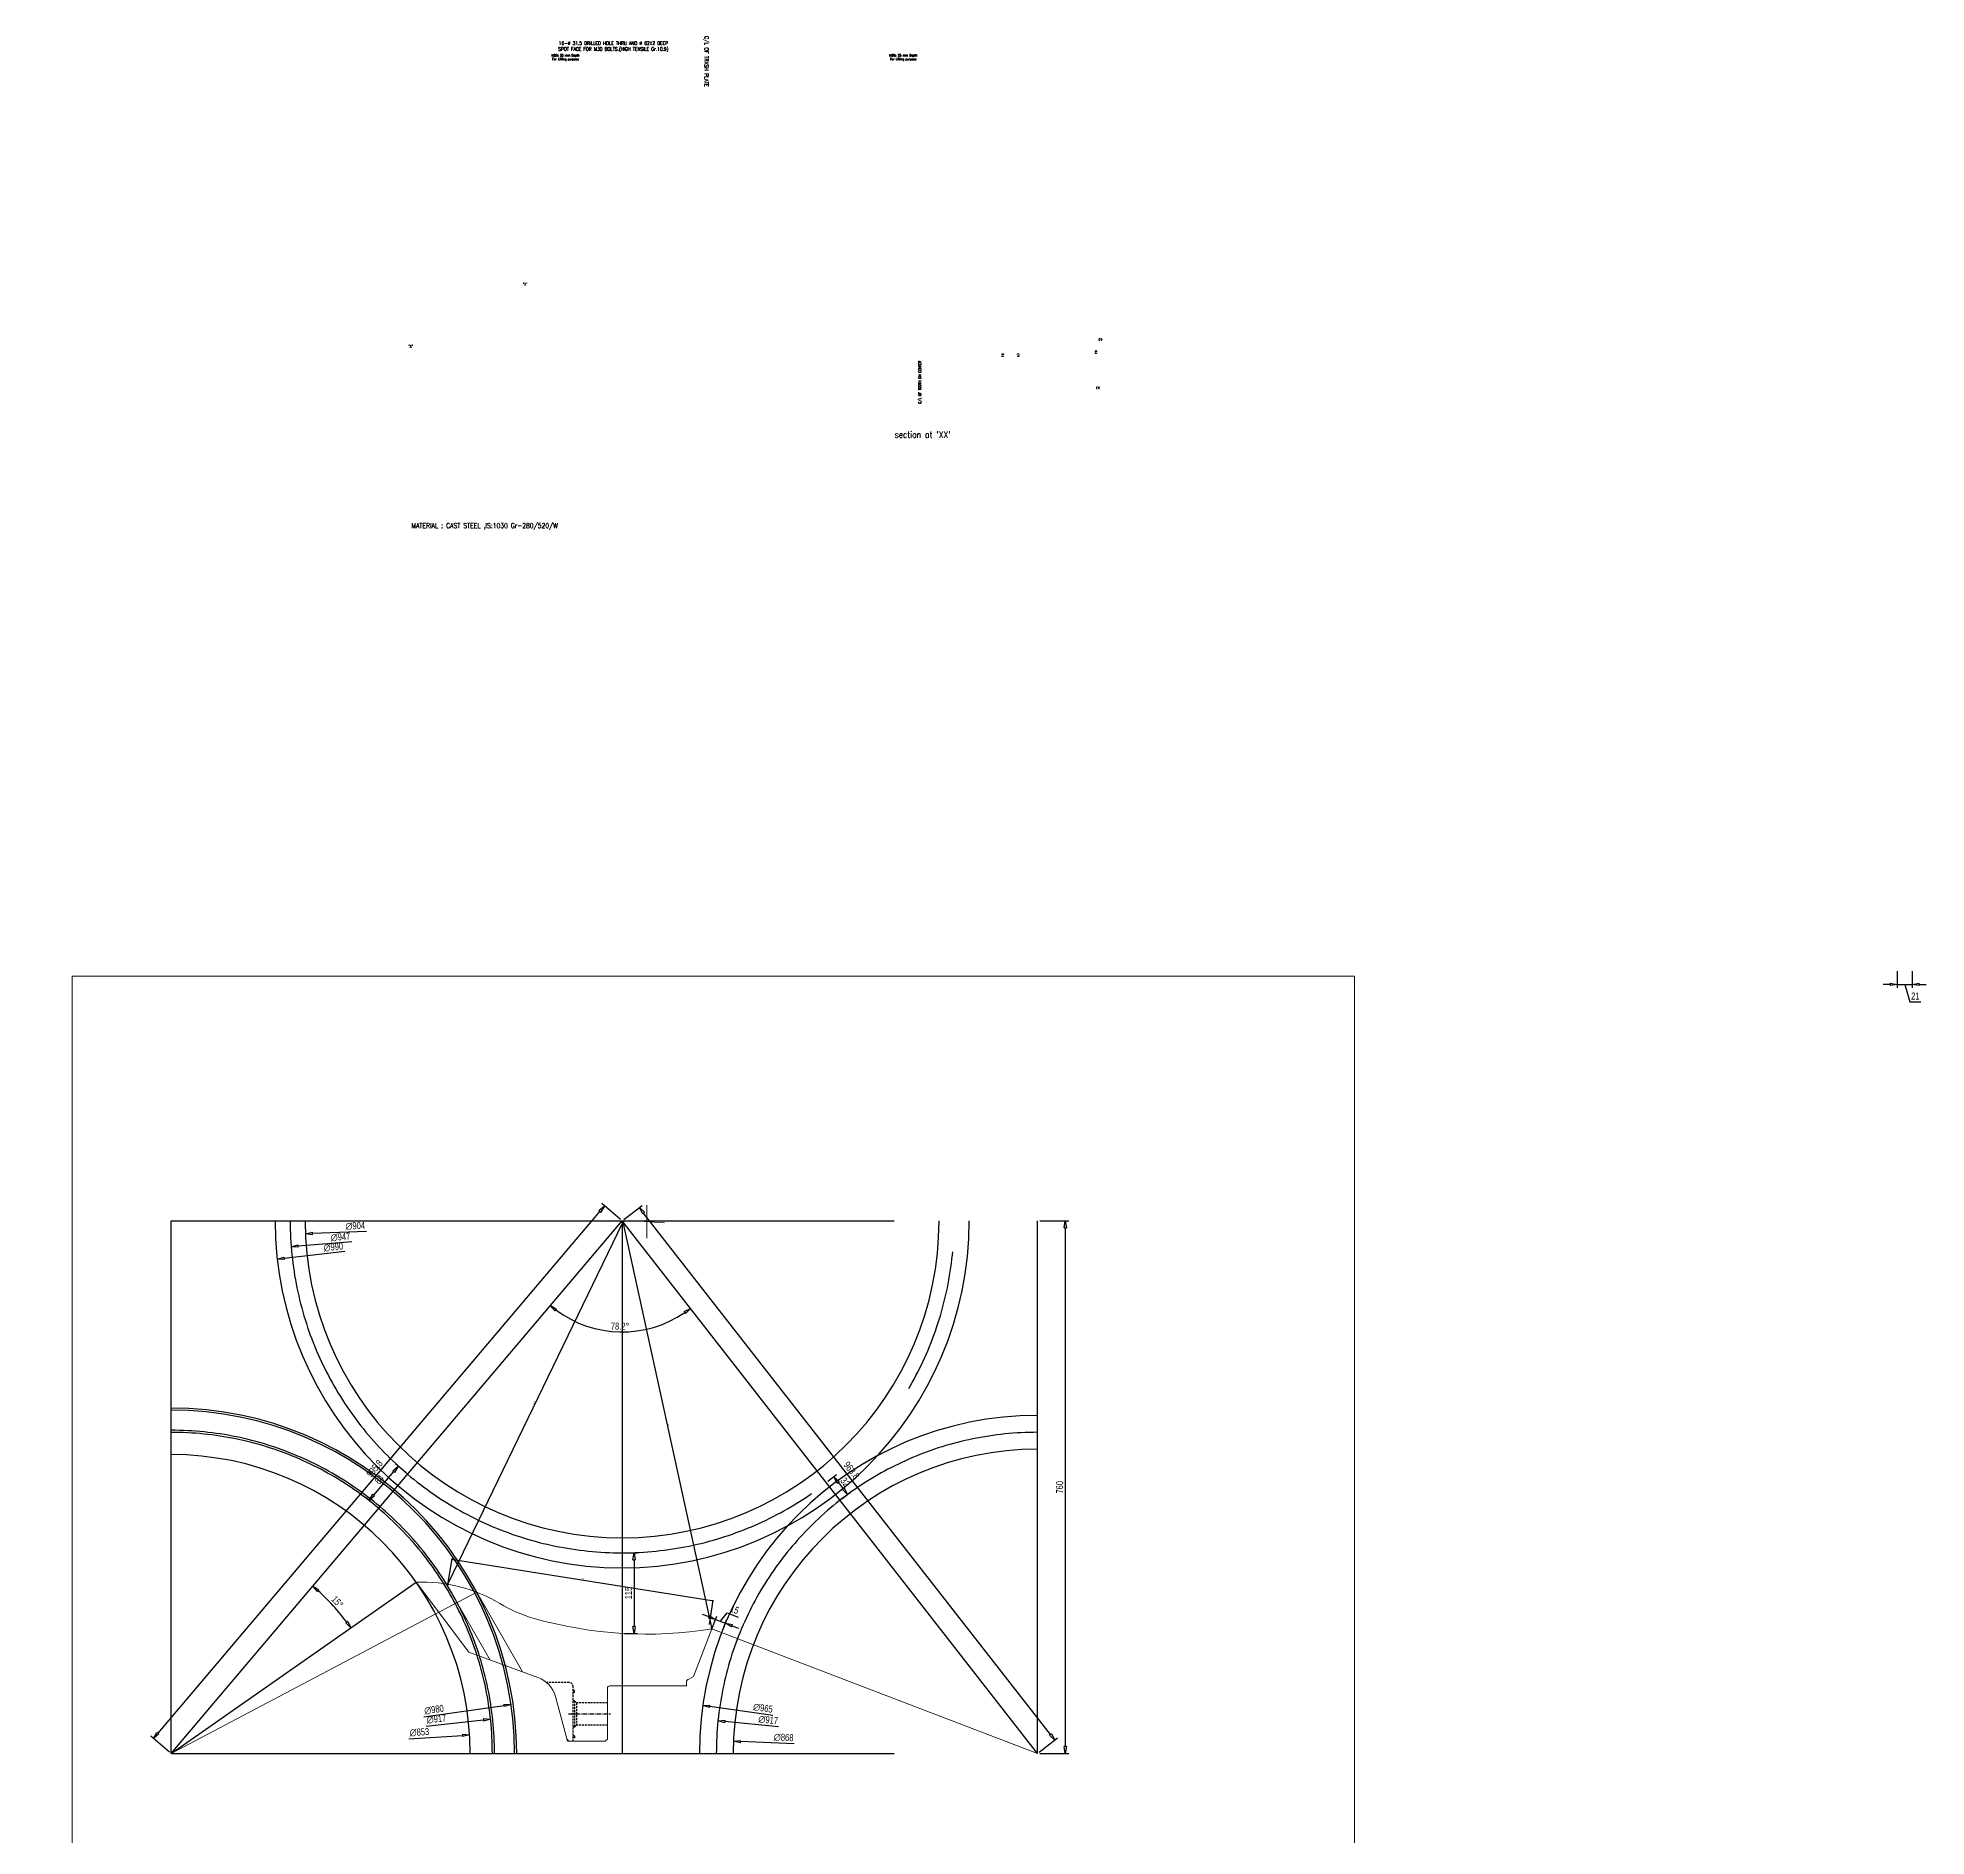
# Model space of a CAD drawing. Header units: millimetres. Extents: x 135002 to 160744, y 22203 to 27033.
# Drawn here: x 147974 to 150668, y 24459 to 27025 of the extents above; entities that cross this region are included whole.
import ezdxf

# ---------------------------------------------------------------- set-up
doc = ezdxf.new("R2010")
doc.units = ezdxf.units.MM
doc.header["$LTSCALE"] = 25
for name, pattern in [('CENTER', [2, 1.25, -0.25, 0.25, -0.25]), ('DASHED', [0.75, 0.5, -0.25]), ('HIDDEN', [0.375, 0.25, -0.125])]:
    doc.linetypes.add(name, pattern=pattern)
doc.layers.get('0').update_dxf_attribs({"linetype": 'CONTINUOUS'})
doc.layers.get('Defpoints').update_dxf_attribs({"linetype": 'CONTINUOUS'})
for name, color, linetype, lineweight in [('04 DIMENSION', 7, 'CONTINUOUS', 18), ('dought line', 6, 'DASHED', 15), ('main', 7, 'CONTINUOUS', 30)]:
    doc.layers.add(name, color=color, linetype=linetype, lineweight=lineweight)
doc.styles.add('DIM-1', font='swisscl.ttf')
doc.styles.get("Standard").update_dxf_attribs({"font": 'romans.shx', "width": 0.85, "bigfont": 'fls_ful.shx'})
doc.dimstyles.new('DIM-1', dxfattribs={"dimscale": 5, "dimtxt": 2, "dimasz": 2, "dimexe": 1, "dimexo": 0.6, "dimgap": 0.6, "dimtad": 1, "dimdec": 0, "dimzin": 0, "dimdsep": 46, "dimtxsty": 'DIM-1', "dimblk": 'CLOSEDBLANK', "dimcen": 0, "dimclrd": 8, "dimclre": 8, "dimclrt": 6, "dimadec": 0, "dimazin": 0, "dimtfac": 1, "dimtdec": 0, "dimtmove": 1, "dimatfit": 0, "dimfxl": 1, "dimtolj": 1, "dimtzin": 0, "dimarcsym": 1})

# ---------------------------------------------------------------- blocks, each defined once
blk = doc.blocks.new('_ClosedBlank')
at = {"color": 0, "linetype": 'ByBlock', "lineweight": -2}
for p, q in [((-1, 0.17), (0, 0)), ((-1, 0.17), (-1, -0.17)), ((0, 0), (-1, -0.17))]:
    blk.add_line(p, q, dxfattribs=at)
blk = doc.blocks.new('*D173')
at = {"layer": '04 DIMENSION', "color": 8, "lineweight": -2, "transparency": 16777216}
blk.add_arc((148807.8, 25336.7), 158.3, 233.3667, 304.3311, dxfattribs=at)
at = {"layer": 'Defpoints', "color": 0, "transparency": 16777216}
for p in [(148807.8, 25336.7), (148807.8, 25336.7), (148769, 25183.2), (148164.4, 24576.7), (149400.5, 24576.7)]:
    blk.add_point(p, dxfattribs=at)
at = {"layer": '04 DIMENSION', "color": 8, "lineweight": -2, "transparency": 16777216, "xscale": 10, "yscale": 10, "zscale": 10}
for p, rotation in [((148705.5, 25215.9), 141.5571520095252), ((148905.2, 25211.9), 36.14067475133056)]:
    blk.add_blockref('_ClosedBlank', p, dxfattribs=dict(at, rotation=rotation))
at = {"layer": '04 DIMENSION', "color": 6, "transparency": 16777216, "insert": (148804.8, 25186.5), "char_height": 10, "attachment_point": 5, "rotation": 358.8489, "style": 'DIM-1'}
blk.add_mtext('\\A1;78.2°', dxfattribs=at)
blk = doc.blocks.new('*D174')
at = {"layer": '04 DIMENSION', "color": 8, "linetype": 'Continuous', "lineweight": -2, "transparency": 16777216}
for p, q in [((149403.5, 25336.7), (149445, 25336.7)), ((149403.5, 24576.7), (149445, 24576.7))]:
    blk.add_line(p, q, dxfattribs=at)
at = {"layer": '04 DIMENSION', "color": 8, "lineweight": -2, "transparency": 16777216}
blk.add_line((149440, 25326.7), (149440, 24586.7), dxfattribs=at)
at = {"layer": 'Defpoints', "color": 0, "transparency": 16777216}
for p in [(149400.5, 25336.7), (149400.5, 24576.7), (149440, 24576.7)]:
    blk.add_point(p, dxfattribs=at)
at = {"layer": '04 DIMENSION', "color": 8, "lineweight": -2, "transparency": 16777216, "xscale": 10, "yscale": 10, "zscale": 10}
for p, rotation in [((149440, 25336.7), 90), ((149440, 24576.7), 270)]:
    blk.add_blockref('_ClosedBlank', p, dxfattribs=dict(at, rotation=rotation))
at = {"layer": '04 DIMENSION', "color": 6, "transparency": 16777216, "insert": (149431.9, 24956.7), "char_height": 10, "attachment_point": 5, "rotation": 90, "style": 'DIM-1'}
blk.add_mtext('\\A1;760', dxfattribs=at)
blk = doc.blocks.new('*D175')
at = {"layer": '04 DIMENSION', "color": 8, "lineweight": -2, "transparency": 16777216}
blk.add_line((148453.5, 24945.6), (148481.9, 24979.1), dxfattribs=at)
at = {"layer": '04 DIMENSION', "color": 8, "linetype": 'Continuous', "lineweight": -2, "transparency": 16777216}
for p, q in [((148499.5, 24977.3), (148484.5, 24990)), ((148458.2, 24928.5), (148443.2, 24941.2))]:
    blk.add_line(p, q, dxfattribs=at)
at = {"layer": 'Defpoints', "color": 0, "transparency": 16777216}
for p in [(148488.3, 24986.7), (148501.8, 24975.3), (148460.5, 24926.5)]:
    blk.add_point(p, dxfattribs=at)
at = {"layer": '04 DIMENSION', "color": 8, "lineweight": -2, "transparency": 16777216, "xscale": 10, "yscale": 10, "zscale": 10}
for p, rotation in [((148488.3, 24986.7), 49.74760519699934), ((148447, 24937.9), 229.7476051969994)]:
    blk.add_blockref('_ClosedBlank', p, dxfattribs=dict(at, rotation=rotation))
at = {"layer": '04 DIMENSION', "color": 6, "transparency": 16777216, "insert": (148461.5, 24967.6), "char_height": 10, "attachment_point": 5, "rotation": 49.7476, "style": 'DIM-1'}
blk.add_mtext('\\A1;64', dxfattribs=at)
blk = doc.blocks.new('*D176')
at = {"layer": '04 DIMENSION', "color": 8, "lineweight": -2, "transparency": 16777216}
blk.add_line((148776.1, 25350.5), (148145.6, 24605.8), dxfattribs=at)
at = {"layer": '04 DIMENSION', "color": 8, "linetype": 'Continuous', "lineweight": -2, "transparency": 16777216}
for p, q in [((148805.5, 25338.7), (148778.7, 25361.4)), ((148162.1, 24578.7), (148135.3, 24601.4))]:
    blk.add_line(p, q, dxfattribs=at)
at = {"layer": 'Defpoints', "color": 0, "transparency": 16777216}
for p in [(148807.8, 25336.7), (148139.1, 24598.1), (148164.4, 24576.7)]:
    blk.add_point(p, dxfattribs=at)
at = {"layer": '04 DIMENSION', "color": 8, "lineweight": -2, "transparency": 16777216, "xscale": 10, "yscale": 10, "zscale": 10}
for p, rotation in [((148782.5, 25358.1), 49.74760519699708), ((148139.1, 24598.1), 229.7476051969971)]:
    blk.add_blockref('_ClosedBlank', p, dxfattribs=dict(at, rotation=rotation))
at = {"layer": '04 DIMENSION', "color": 6, "transparency": 16777216, "insert": (148454.6, 24983.4), "char_height": 10, "attachment_point": 5, "rotation": 49.7476, "style": 'DIM-1'}
blk.add_mtext('\\A1;995.8', dxfattribs=at)
blk = doc.blocks.new('*D177')
at = {"layer": '04 DIMENSION', "color": 8, "linetype": 'Continuous', "lineweight": -2, "transparency": 16777216}
for p, q in [((149101.4, 24965.2), (149113.7, 24974.8)), ((149121, 24940), (149133.4, 24949.6))]:
    blk.add_line(p, q, dxfattribs=at)
at = {"layer": '04 DIMENSION', "color": 8, "lineweight": -2, "transparency": 16777216}
blk.add_line((149115.9, 24963.8), (149123.3, 24954.5), dxfattribs=at)
at = {"layer": 'Defpoints', "color": 0, "transparency": 16777216}
for p in [(149099, 24963.3), (149129.4, 24946.6), (149118.6, 24938.2)]:
    blk.add_point(p, dxfattribs=at)
at = {"layer": '04 DIMENSION', "color": 8, "lineweight": -2, "transparency": 16777216, "xscale": 10, "yscale": 10, "zscale": 10}
for p, rotation in [((149109.8, 24971.7), 127.9502215638753), ((149129.4, 24946.6), 307.9502215638753)]:
    blk.add_blockref('_ClosedBlank', p, dxfattribs=dict(at, rotation=rotation))
at = {"layer": '04 DIMENSION', "color": 6, "transparency": 16777216, "insert": (149126, 24964.1), "char_height": 10, "attachment_point": 5, "rotation": 307.9502, "style": 'DIM-1'}
blk.add_mtext('\\A1;32', dxfattribs=at)
blk = doc.blocks.new('*D178')
at = {"layer": '04 DIMENSION', "color": 8, "linetype": 'Continuous', "lineweight": -2, "transparency": 16777216}
for p, q in [((148810.2, 25338.6), (148836.3, 25359)), ((149402.9, 24578.6), (149429, 24599))]:
    blk.add_line(p, q, dxfattribs=at)
at = {"layer": '04 DIMENSION', "color": 8, "lineweight": -2, "transparency": 16777216}
blk.add_line((149418.9, 24603.8), (148838.5, 25348), dxfattribs=at)
at = {"layer": 'Defpoints', "color": 0, "transparency": 16777216}
for p in [(148832.4, 25355.9), (148807.8, 25336.7), (149400.5, 24576.7)]:
    blk.add_point(p, dxfattribs=at)
at = {"layer": '04 DIMENSION', "color": 8, "lineweight": -2, "transparency": 16777216, "xscale": 10, "yscale": 10, "zscale": 10}
for p, rotation in [((148832.4, 25355.9), 127.9502215638582), ((149425.1, 24595.9), 307.9502215638582)]:
    blk.add_blockref('_ClosedBlank', p, dxfattribs=dict(at, rotation=rotation))
at = {"layer": '04 DIMENSION', "color": 6, "transparency": 16777216, "insert": (149135.1, 24980.9), "char_height": 10, "attachment_point": 5, "rotation": 307.9502, "style": 'DIM-1'}
blk.add_mtext('\\A1;963.8', dxfattribs=at)
blk = doc.blocks.new('*D179')
at = {"layer": '04 DIMENSION', "color": 8, "lineweight": -2, "transparency": 16777216}
blk.add_line((148442.9, 25321.9), (148366.1, 25318.8), dxfattribs=at)
at = {"layer": 'Defpoints', "color": 0, "transparency": 16777216}
for p in [(149259.5, 25355.1), (148356.1, 25318.4)]:
    blk.add_point(p, dxfattribs=at)
at = {"layer": '04 DIMENSION', "color": 8, "lineweight": -2, "transparency": 16777216, "xscale": 10, "yscale": 10, "zscale": 10, "rotation": 182.3238233485488}
blk.add_blockref('_ClosedBlank', (148356.1, 25318.4), dxfattribs=at)
at = {"layer": '04 DIMENSION', "color": 6, "transparency": 16777216, "insert": (148427, 25329.6), "char_height": 10, "attachment_point": 5, "rotation": 2.3238, "style": 'DIM-1'}
blk.add_mtext('\\A1;∅904', dxfattribs=at)
blk = doc.blocks.new('*D180')
at = {"layer": '04 DIMENSION', "color": 8, "lineweight": -2, "transparency": 16777216}
blk.add_line((148422.1, 25306.7), (148345.6, 25300.7), dxfattribs=at)
at = {"layer": 'Defpoints', "color": 0, "transparency": 16777216}
for p in [(149279.9, 25373.5), (148335.7, 25300)]:
    blk.add_point(p, dxfattribs=at)
at = {"layer": '04 DIMENSION', "color": 8, "lineweight": -2, "transparency": 16777216, "xscale": 10, "yscale": 10, "zscale": 10, "rotation": 184.4549545121039}
blk.add_blockref('_ClosedBlank', (148335.7, 25300), dxfattribs=at)
at = {"layer": '04 DIMENSION', "color": 6, "transparency": 16777216, "insert": (148405.9, 25313.7), "char_height": 10, "attachment_point": 5, "rotation": 4.455, "style": 'DIM-1'}
blk.add_mtext('\\A1;∅947', dxfattribs=at)
blk = doc.blocks.new('*D181')
at = {"layer": '04 DIMENSION', "color": 8, "lineweight": -2, "transparency": 16777216}
blk.add_line((148412.1, 25292.9), (148325.7, 25283.3), dxfattribs=at)
at = {"layer": 'Defpoints', "color": 0, "transparency": 16777216}
for p in [(149299.8, 25391.2), (148315.8, 25282.2)]:
    blk.add_point(p, dxfattribs=at)
at = {"layer": '04 DIMENSION', "color": 8, "lineweight": -2, "transparency": 16777216, "xscale": 10, "yscale": 10, "zscale": 10, "rotation": 186.3222754176309}
blk.add_blockref('_ClosedBlank', (148315.8, 25282.2), dxfattribs=at)
at = {"layer": '04 DIMENSION', "color": 6, "transparency": 16777216, "insert": (148395.7, 25299.4), "char_height": 10, "attachment_point": 5, "rotation": 6.3223, "style": 'DIM-1'}
blk.add_mtext('\\A1;∅990', dxfattribs=at)
blk = doc.blocks.new('*D182')
at = {"layer": '04 DIMENSION', "color": 8, "lineweight": -2, "transparency": 16777216}
blk.add_line((148503.5, 24597.9), (148580.1, 24602.7), dxfattribs=at)
at = {"layer": 'Defpoints', "color": 0, "transparency": 16777216}
for p in [(148590.1, 24603.3), (147738.6, 24550.2)]:
    blk.add_point(p, dxfattribs=at)
at = {"layer": '04 DIMENSION', "color": 8, "lineweight": -2, "transparency": 16777216, "xscale": 10, "yscale": 10, "zscale": 10, "rotation": 3.568011573360099}
blk.add_blockref('_ClosedBlank', (148590.1, 24603.3), dxfattribs=at)
at = {"layer": '04 DIMENSION', "color": 6, "transparency": 16777216, "insert": (148518.5, 24607.1), "char_height": 10, "attachment_point": 5, "rotation": 3.568, "style": 'DIM-1'}
blk.add_mtext('\\A1;∅853', dxfattribs=at)
blk = doc.blocks.new('*D183')
at = {"layer": '04 DIMENSION', "color": 8, "lineweight": -2, "transparency": 16777216}
blk.add_line((148528.2, 24616), (148610.1, 24624.8), dxfattribs=at)
at = {"layer": 'Defpoints', "color": 0, "transparency": 16777216}
for p in [(148620, 24625.9), (147708.7, 24527.6)]:
    blk.add_point(p, dxfattribs=at)
at = {"layer": '04 DIMENSION', "color": 8, "lineweight": -2, "transparency": 16777216, "xscale": 10, "yscale": 10, "zscale": 10, "rotation": 6.153893880779532}
blk.add_blockref('_ClosedBlank', (148620, 24625.9), dxfattribs=at)
at = {"layer": '04 DIMENSION', "color": 6, "transparency": 16777216, "insert": (148542.8, 24625.9), "char_height": 10, "attachment_point": 5, "rotation": 6.1539, "style": 'DIM-1'}
blk.add_mtext('\\A1;∅917', dxfattribs=at)
blk = doc.blocks.new('*D184')
at = {"layer": '04 DIMENSION', "color": 8, "lineweight": -2, "transparency": 16777216}
blk.add_line((148525.1, 24628.9), (148639.4, 24645.4), dxfattribs=at)
at = {"layer": 'Defpoints', "color": 0, "transparency": 16777216}
for p in [(148649.3, 24646.8), (147679.4, 24506.7)]:
    blk.add_point(p, dxfattribs=at)
at = {"layer": '04 DIMENSION', "color": 8, "lineweight": -2, "transparency": 16777216, "xscale": 10, "yscale": 10, "zscale": 10, "rotation": 8.22237673775101}
blk.add_blockref('_ClosedBlank', (148649.3, 24646.8), dxfattribs=at)
at = {"layer": '04 DIMENSION', "color": 6, "transparency": 16777216, "insert": (148539.4, 24639.3), "char_height": 10, "attachment_point": 5, "rotation": 8.2224, "style": 'DIM-1'}
blk.add_mtext('\\A1;∅980', dxfattribs=at)
blk = doc.blocks.new('*D185')
at = {"layer": '04 DIMENSION', "color": 8, "lineweight": -2, "transparency": 16777216}
blk.add_line((149053.4, 24590.7), (148976.7, 24593.8), dxfattribs=at)
at = {"layer": 'Defpoints', "color": 0, "transparency": 16777216}
for p in [(148966.7, 24594.2), (149834.4, 24559.3)]:
    blk.add_point(p, dxfattribs=at)
at = {"layer": '04 DIMENSION', "color": 8, "lineweight": -2, "transparency": 16777216, "xscale": 10, "yscale": 10, "zscale": 10, "rotation": 177.6933353368779}
blk.add_blockref('_ClosedBlank', (148966.7, 24594.2), dxfattribs=at)
at = {"layer": '04 DIMENSION', "color": 6, "transparency": 16777216, "insert": (149038.1, 24599.6), "char_height": 10, "attachment_point": 5, "rotation": 357.6933, "style": 'DIM-1'}
blk.add_mtext('\\A1;∅868', dxfattribs=at)
blk = doc.blocks.new('*D186')
at = {"layer": '04 DIMENSION', "color": 8, "lineweight": -2, "transparency": 16777216}
blk.add_line((149030.8, 24614.7), (148954.5, 24622.5), dxfattribs=at)
at = {"layer": 'Defpoints', "color": 0, "transparency": 16777216}
for p in [(148944.6, 24623.5), (149856.5, 24530)]:
    blk.add_point(p, dxfattribs=at)
at = {"layer": '04 DIMENSION', "color": 8, "lineweight": -2, "transparency": 16777216, "xscale": 10, "yscale": 10, "zscale": 10, "rotation": 174.1450857303904}
blk.add_blockref('_ClosedBlank', (148944.6, 24623.5), dxfattribs=at)
at = {"layer": '04 DIMENSION', "color": 6, "transparency": 16777216, "insert": (149016.1, 24624.5), "char_height": 10, "attachment_point": 5, "rotation": 354.1451, "style": 'DIM-1'}
blk.add_mtext('\\A1;∅917', dxfattribs=at)
blk = doc.blocks.new('*D187')
at = {"layer": '04 DIMENSION', "color": 8, "lineweight": -2, "transparency": 16777216}
blk.add_line((149022.9, 24631.1), (148932.8, 24644), dxfattribs=at)
at = {"layer": 'Defpoints', "color": 0, "transparency": 16777216}
for p in [(148922.9, 24645.4), (149878.1, 24508)]:
    blk.add_point(p, dxfattribs=at)
at = {"layer": '04 DIMENSION', "color": 8, "lineweight": -2, "transparency": 16777216, "xscale": 10, "yscale": 10, "zscale": 10, "rotation": 171.8144689336358}
blk.add_blockref('_ClosedBlank', (148922.9, 24645.4), dxfattribs=at)
at = {"layer": '04 DIMENSION', "color": 6, "transparency": 16777216, "insert": (149008.6, 24641.5), "char_height": 10, "attachment_point": 5, "rotation": 351.8145, "style": 'DIM-1'}
blk.add_mtext('\\A1;∅965', dxfattribs=at)
blk = doc.blocks.new('*D188')
at = {"layer": '04 DIMENSION', "color": 8, "linetype": 'Continuous', "lineweight": -2, "transparency": 16777216}
for p, q in [((148810.8, 24863.2), (148829.9, 24863.2)), ((148811.1, 24748.2), (148829.9, 24748.2))]:
    blk.add_line(p, q, dxfattribs=at)
at = {"layer": '04 DIMENSION', "color": 8, "lineweight": -2, "transparency": 16777216}
blk.add_line((148824.9, 24853.2), (148824.9, 24758.2), dxfattribs=at)
at = {"layer": 'Defpoints', "color": 0, "transparency": 16777216}
for p in [(148807.8, 24863.2), (148808.1, 24748.2), (148824.9, 24748.2)]:
    blk.add_point(p, dxfattribs=at)
at = {"layer": '04 DIMENSION', "color": 8, "lineweight": -2, "transparency": 16777216, "xscale": 10, "yscale": 10, "zscale": 10}
for p, rotation in [((148824.9, 24863.2), 90), ((148824.9, 24748.2), 270)]:
    blk.add_blockref('_ClosedBlank', p, dxfattribs=dict(at, rotation=rotation))
at = {"layer": '04 DIMENSION', "color": 6, "transparency": 16777216, "insert": (148816.8, 24805.7), "char_height": 10, "attachment_point": 5, "rotation": 90, "style": 'DIM-1'}
blk.add_mtext('\\A1;115', dxfattribs=at)
blk = doc.blocks.new('*D189')
at = {"layer": '04 DIMENSION', "color": 8, "lineweight": -2, "transparency": 16777216}
for p, q in [((148931.7, 24771.7), (148922.4, 24775.3)), ((148941.1, 24768.1), (148955.1, 24762.8)), ((148941.1, 24768.1), (148955.1, 24762.8)), ((148948.1, 24765.5), (148957.4, 24777.5)), ((148957.4, 24777.5), (148973.2, 24771.5)), ((148964.4, 24759.2), (148973.8, 24755.6))]:
    blk.add_line(p, q, dxfattribs=at)
at = {"layer": '04 DIMENSION', "color": 8, "linetype": 'Continuous', "lineweight": -2, "transparency": 16777216}
for p, q in [((148936.9, 24757.3), (148942.9, 24772.8)), ((148950.9, 24751.9), (148956.9, 24767.5))]:
    blk.add_line(p, q, dxfattribs=at)
at = {"layer": 'Defpoints', "color": 0, "transparency": 16777216}
for p in [(148955.1, 24762.8), (148935.9, 24754.5), (148949.9, 24749.1)]:
    blk.add_point(p, dxfattribs=at)
at = {"layer": '04 DIMENSION', "color": 8, "lineweight": -2, "transparency": 16777216, "xscale": 10, "yscale": 10, "zscale": 10}
for p, rotation in [((148941.1, 24768.1), 339.0654086590303), ((148955.1, 24762.8), 159.0654086590303)]:
    blk.add_blockref('_ClosedBlank', p, dxfattribs=dict(at, rotation=rotation))
at = {"layer": '04 DIMENSION', "color": 6, "transparency": 16777216, "insert": (148968.2, 24782.1), "char_height": 10, "attachment_point": 5, "rotation": 339.0654, "style": 'DIM-1'}
blk.add_mtext('\\A1;15', dxfattribs=at)
blk = doc.blocks.new('*D194')
at = {"layer": '04 DIMENSION', "color": 8, "lineweight": -2, "transparency": 16777216}
blk.add_arc((148164.4, 24576.7), 312.9, 36.7785, 47.9167, dxfattribs=at)
at = {"layer": 'Defpoints', "color": 0, "transparency": 16777216}
for p in [(148807.8, 25336.7), (148514, 24821.1), (148404.5, 24777.4), (148164.4, 24576.7), (148164.4, 24576.7)]:
    blk.add_point(p, dxfattribs=at)
at = {"layer": '04 DIMENSION', "color": 8, "lineweight": -2, "transparency": 16777216, "xscale": 10, "yscale": 10, "zscale": 10}
for p, rotation in [((148366.6, 24815.6), 138.8321374965613), ((148420.9, 24756), 305.8630728974313)]:
    blk.add_blockref('_ClosedBlank', p, dxfattribs=dict(at, rotation=rotation))
at = {"layer": '04 DIMENSION', "color": 6, "transparency": 16777216, "insert": (148401.6, 24793), "char_height": 10, "attachment_point": 5, "rotation": 312.3476, "style": 'DIM-1'}
blk.add_mtext('\\A1;15°', dxfattribs=at)
blk = doc.blocks.new('*D488')
at = {"layer": '04 DIMENSION', "color": 8, "lineweight": -2, "transparency": 16777216}
blk.add_line((148808.4, 25334.2), (148559.5, 24819.7), dxfattribs=at)
at = {"layer": '04 DIMENSION', "color": 8, "linetype": 'Continuous', "lineweight": -2, "transparency": 16777216}
for p, q in [((148808.3, 25336.5), (148810.1, 25335.6)), ((148557.7, 24818.4), (148559.5, 24817.5))]:
    blk.add_line(p, q, dxfattribs=at)
at = {"layer": 'Defpoints', "color": 0, "transparency": 16777216}
for p in [(148807.8, 25336.7), (148557.1, 24818.6), (148558.6, 24817.9)]:
    blk.add_point(p, dxfattribs=at)
at = {"layer": '04 DIMENSION', "color": 8, "lineweight": -2, "transparency": 16777216, "xscale": 2, "yscale": 2, "zscale": 2}
for p, rotation in [((148809.2, 25336), 64.18311851186323), ((148558.6, 24817.9), 244.1831185118633)]:
    blk.add_blockref('_ClosedBlank', p, dxfattribs=dict(at, rotation=rotation))
at = {"layer": '04 DIMENSION', "color": 6, "transparency": 16777216, "insert": (148682.4, 25077.7), "char_height": 2, "attachment_point": 5, "rotation": 64.1831, "style": 'DIM-1'}
blk.add_mtext('\\A1;576', dxfattribs=at)
blk = doc.blocks.new('*D489')
at = {"layer": '04 DIMENSION', "color": 8, "lineweight": -2, "transparency": 16777216}
blk.add_line((148809.1, 25333.3), (148935.4, 24756.4), dxfattribs=at)
at = {"layer": '04 DIMENSION', "color": 8, "linetype": 'Continuous', "lineweight": -2, "transparency": 16777216}
for p, q in [((148809.2, 25335.3), (148809.6, 25335.4)), ((148936.4, 24754.6), (148936.8, 24754.7))]:
    blk.add_line(p, q, dxfattribs=at)
at = {"layer": 'Defpoints', "color": 0, "transparency": 16777216}
for p in [(148808.6, 25335.2), (148935.9, 24754.5), (148935.9, 24754.5)]:
    blk.add_point(p, dxfattribs=at)
at = {"layer": '04 DIMENSION', "color": 8, "lineweight": -2, "transparency": 16777216, "xscale": 2, "yscale": 2, "zscale": 2}
for p, rotation in [((148808.6, 25335.2), 102.3550950660687), ((148935.9, 24754.5), 282.3550950660687)]:
    blk.add_blockref('_ClosedBlank', p, dxfattribs=dict(at, rotation=rotation))
at = {"layer": '04 DIMENSION', "color": 6, "transparency": 16777216, "insert": (148873.8, 25045.2), "char_height": 2, "attachment_point": 5, "rotation": 282.3551, "style": 'DIM-1'}
blk.add_mtext('\\A1;594', dxfattribs=at)
blk = doc.blocks.new('*D490')
at = {"layer": '04 DIMENSION', "color": 8, "linetype": 'Continuous', "lineweight": -2, "transparency": 16777216}
for p, q in [((148559.8, 24820.2), (148565.4, 24854.9)), ((148932.2, 24761), (148937.7, 24795.7))]:
    blk.add_line(p, q, dxfattribs=at)
at = {"layer": '04 DIMENSION', "color": 8, "lineweight": -2, "transparency": 16777216}
blk.add_line((148567.2, 24853.6), (148935.6, 24795), dxfattribs=at)
at = {"layer": 'Defpoints', "color": 0, "transparency": 16777216}
for p in [(148559.8, 24819.6), (148937.6, 24794.7), (148932.1, 24760.4)]:
    blk.add_point(p, dxfattribs=at)
at = {"layer": '04 DIMENSION', "color": 8, "lineweight": -2, "transparency": 16777216, "xscale": 2, "yscale": 2, "zscale": 2}
for p, rotation in [((148565.2, 24853.9), 170.9614803818397), ((148937.6, 24794.7), 350.9614803818397)]:
    blk.add_blockref('_ClosedBlank', p, dxfattribs=dict(at, rotation=rotation))
at = {"layer": '04 DIMENSION', "color": 6, "transparency": 16777216, "insert": (148751.6, 24825.9), "char_height": 2, "attachment_point": 5, "rotation": 350.9615, "style": 'DIM-1'}
blk.add_mtext('\\A1;377', dxfattribs=at)
blk = doc.blocks.new('*D492')
at = {"layer": '04 DIMENSION', "color": 8, "lineweight": -2, "transparency": 16777216}
for p, q in [((150616.7, 25674.2), (150606.7, 25674.2)), ((150626.7, 25674.2), (150648.1, 25674.2)), ((150626.7, 25674.2), (150648.1, 25674.2)), ((150637.4, 25674.2), (150644.8, 25649.6)), ((150658.1, 25674.2), (150668.1, 25674.2)), ((150644.8, 25649.6), (150660.2, 25649.6))]:
    blk.add_line(p, q, dxfattribs=at)
at = {"layer": '04 DIMENSION', "color": 8, "linetype": 'Continuous', "lineweight": -2, "transparency": 16777216}
for p, q in [((150626.7, 25693.3), (150626.7, 25669.2)), ((150648.1, 25693.3), (150648.1, 25669.2))]:
    blk.add_line(p, q, dxfattribs=at)
at = {"layer": 'Defpoints', "color": 0, "transparency": 16777216}
for p in [(150626.7, 25696.3), (150648.1, 25696.3), (150648.1, 25674.2)]:
    blk.add_point(p, dxfattribs=at)
at = {"layer": '04 DIMENSION', "color": 8, "lineweight": -2, "transparency": 16777216, "xscale": 10, "yscale": 10, "zscale": 10}
blk.add_blockref('_ClosedBlank', (150626.7, 25674.2), dxfattribs=at)
at = {"layer": '04 DIMENSION', "color": 8, "lineweight": -2, "transparency": 16777216, "xscale": 10, "yscale": 10, "zscale": 10, "rotation": 180}
blk.add_blockref('_ClosedBlank', (150648.1, 25674.2), dxfattribs=at)
at = {"layer": '04 DIMENSION', "color": 6, "transparency": 16777216, "insert": (150652.5, 25657.6), "char_height": 10, "attachment_point": 5, "style": 'DIM-1'}
blk.add_mtext('\\A1;21', dxfattribs=at)

msp = doc.modelspace()

# ---------------------------------------------------------------- linework, layer by layer
at = {"color": 1, "linetype": 'CENTER', "ltscale": 33}
for p, q in [((148164.354, 25336.738), (149400.51, 25336.738)), ((148164.354, 24576.738), (148807.796, 25336.738)), ((148164.354, 24576.738), (148164.354, 25336.738)), ((148807.796, 25336.738), (148807.796, 24576.738)), ((149400.51, 24576.738), (148807.796, 25336.738)), ((149400.51, 24576.738), (149400.51, 25336.738)), ((148164.354, 24576.738), (148514.028, 24821.106)), ((148164.354, 24576.738), (149400.51, 24576.738))]:
    msp.add_line(p, q, dxfattribs=at)
at = {"color": 1, "linetype": 'CENTER', "ltscale": 0.2}
msp.add_line((148731.258, 24633.188), (148791.821, 24633.188), dxfattribs=at)
at = {"color": 52, "true_color": 0xc8c92d}
for centre, radius, start, end in [((148807.796, 25336.738), 495, 180, 0), ((148807.796, 25336.738), 452.1, 180, 0), ((148164.354, 24576.738), 493, 0, 90), ((148164.354, 24576.738), 490, 0, 90), ((149400.51, 24576.738), 482.5, 90, 180), ((148164.354, 24576.738), 426.6, 0, 90), ((149400.51, 24576.738), 434.2, 90, 180)]:
    msp.add_arc(centre, radius, start, end, dxfattribs=at)
at = {"color": 1, "linetype": 'CENTER', "ltscale": 33}
for centre, radius, start, end in [((148807.796, 25336.738), 473.55, 180, 0), ((148164.354, 24576.738), 461.3, 0, 90), ((148164.354, 24576.738), 458.3, 0, 90), ((149400.51, 24576.738), 458.35, 90, 180)]:
    msp.add_arc(centre, radius, start, end, dxfattribs=at)
at = {"layer": '04 DIMENSION'}
for p, q in [((148843.043, 25359.211), (148843.043, 25312.051)), ((148817.716, 25337.151), (148868.369, 25334.112)), ((148589.19, 24721.172), (148514.028, 24821.106)), ((148557.145, 24818.631), (148619.347, 24710.196)), ((148600.293, 24806.969), (148164.354, 24576.738)), ((148600.293, 24806.969), (148665.425, 24693.425)), ((148935.851, 24754.495), (149400.51, 24576.738))]:
    msp.add_line(p, q, dxfattribs=at)
at = {"layer": '04 DIMENSION', "color": 7}
for p, q in [((148935.851, 24754.495), (148909.356, 24686.727)), ((148687.721, 24685.309), (148589.19, 24721.172)), ((148899.366, 24678.188), (148899.366, 24673.188)), ((148903.119, 24683.03), (148909.356, 24686.727)), ((148712.678, 24658.074), (148729.796, 24594.188)), ((148786.796, 24670.188), (148786.796, 24597.188)), ((148789.796, 24673.188), (148899.366, 24673.188)), ((148786.796, 24597.188), (148783.796, 24594.188)), ((148783.796, 24594.188), (148729.796, 24594.188))]:
    msp.add_line(p, q, dxfattribs=at)
at = {"layer": '04 DIMENSION'}
msp.add_lwpolyline([(148023.296, 25686.158), (149852.318, 25686.158), (149852.318, 22875.468), (148023.296, 22875.468)], close=True, dxfattribs=at)
for centre, radius, start, end in [((148523.447, 24608.314), 213, 58.897533, 92.534524), ((148736.79, 24961.943), 200, 238.897533, 254.127759), ((148843.043, 25335.631), 588.5, 254.127759, 279.07361)]:
    msp.add_arc(centre, radius, start, end, dxfattribs=at)
at = {"layer": '04 DIMENSION', "color": 7}
for centre, radius, start, end in [((148674.041, 24647.722), 40, 15, 70), ((148904.366, 24678.188), 5, 104.439442, 180), ((148789.796, 24670.188), 3, 90, 180), ((148734.4, 24600.188), 6, 195, 270)]:
    msp.add_arc(centre, radius, start, end, dxfattribs=at)
at = {"layer": 'main', "color": 6, "linetype": 'HIDDEN', "ltscale": 0.45}
for p, q in [((148731.796, 24678.188), (148699.96, 24678.188)), ((148731.796, 24678.188), (148699.96, 24678.188)), ((148737.796, 24594.188), (148737.796, 24672.188)), ((148739.796, 24666.759), (148737.796, 24666.759)), ((148739.796, 24663.759), (148737.796, 24663.759)), ((148739.794, 24651.938), (148737.796, 24651.938)), ((148739.794, 24651.938), (148739.794, 24614.438)), ((148739.794, 24651.938), (148742.794, 24648.938)), ((148739.796, 24663.759), (148739.796, 24666.759)), ((148786.796, 24648.938), (148742.794, 24648.938)), ((148742.794, 24648.938), (148742.794, 24617.438)), ((148739.794, 24614.438), (148737.796, 24614.438)), ((148739.796, 24602.117), (148737.796, 24602.117)), ((148739.796, 24599.117), (148737.796, 24599.117)), ((148742.794, 24617.438), (148739.794, 24614.438)), ((148739.794, 24614.438), (148742.794, 24617.438)), ((148739.796, 24602.117), (148739.796, 24599.117)), ((148786.796, 24617.438), (148742.794, 24617.438))]:
    msp.add_line(p, q, dxfattribs=at)
msp.add_arc((148731.796, 24672.188), 6, 0, 90, dxfattribs=at)
msp.add_arc((148731.796, 24672.188), 6, 0, 90, dxfattribs=at)

# ---------------------------------------------------------------- texts
at = {"lineweight": -3, "attachment_point": 5}
for s, insert, char_height, rotation in [('C/L OF TRASH PLATE', (148927.336, 26991.29), 5.625, 270), ('C/L OF TRASH PLATE', (148927.336, 26991.29), 5.625, 270), ('C/L OF TOOTH ON CENTER', (149233.02, 26533.416), 3.75, 90)]:
    msp.add_mtext(s, dxfattribs=dict(at, insert=insert, char_height=char_height, rotation=rotation))
at = {"char_height": 3.25, "attachment_point": 5}
for insert in [(148726.944, 26996.813), (148726.944, 26996.813), (149208.779, 26996.813), (149208.779, 26996.813)]:
    msp.add_mtext('M20x 25 mm Depth \\PFor Lifting purpose', dxfattribs=dict(at, insert=insert))
at = {"color": 4, "attachment_point": 5}
for s, insert, char_height in [("\\A1;section at 'XX'", (149236.454, 26458.789), 9.36), ('\\A1;MATERIAL : CAST STEEL ,IS:1030 Gr-280/520/W', (148611.663, 26327.772), 7.02)]:
    msp.add_mtext(s, dxfattribs=dict(at, insert=insert, char_height=char_height))
at = {"layer": 'dought line', "color": 4, "ltscale": 0.6, "char_height": 4.2, "attachment_point": 5}
for insert in [(148669.417, 26673.509), (148506.189, 26584.835)]:
    msp.add_mtext("\\A1;'X'", dxfattribs=dict(at, insert=insert))
at = {"layer": 'main', "insert": (148795.296, 27012.344), "char_height": 5, "attachment_point": 5}
msp.add_mtext('16-%%C 31.5 DRILLED HOLE THRU AND %%C 62X2 DEEP\\PSPOT FACE FOR M30 BOLTS.(HIGH TENSILE Gr.10.9)', dxfattribs=at)
at = {"layer": 'main', "char_height": 2.5, "attachment_point": 5}
for insert, rotation in [((149490.042, 26594.556), 180), ((149350.801, 26572.144), 266.499026), ((149372.751, 26572.144), 93.500974), ((149483.63, 26576.532), 270), ((149486.371, 26525.556), 180)]:
    msp.add_mtext('6.3', dxfattribs=dict(at, insert=insert, rotation=rotation))

# ---------------------------------------------------------------- dimensions: what is measured, and where the dimension line sits
at = {"layer": '04 DIMENSION'}
dim = msp.add_linear_dim(base=(150648.088, 25674.167), p1=(150626.704, 25696.317), p2=(150648.088, 25696.317), dimstyle='DIM-1', dxfattribs=at)
dim.commit()
dim.dimension.update_dxf_attribs({"geometry": '*D492', "text_midpoint": (150647.763, 25657.628)})
for p1, p2, picture, middle in [((149299.785, 25391.247), (148315.806, 25282.228), '*D181', (148396.563, 25291.175)), ((149279.915, 25373.521), (148335.677, 25299.955), '*D180', (148406.567, 25305.478)), ((149259.524, 25355.069), (148356.068, 25318.406), '*D179', (148427.297, 25321.297)), ((149878.095, 24508.04), (148922.926, 24645.436), '*D187', (149007.427, 24633.28)), ((147679.391, 24506.66), (148649.317, 24646.815), '*D184', (148540.551, 24631.098)), ((147708.695, 24527.608), (148620.013, 24625.867), '*D183', (148543.682, 24617.637)), ((149856.469, 24529.981), (148944.551, 24623.494), '*D186', (149015.285, 24616.24)), ((147738.581, 24550.189), (148590.127, 24603.286), '*D182', (148519.055, 24598.855)), ((149834.359, 24559.262), (148966.662, 24594.213), '*D185', (149037.788, 24591.348))]:
    dim = msp.add_diameter_dim_2p(p1=p1, p2=p2, dimstyle='DIM-1', dxfattribs=at)
    dim.commit()
    dim.dimension.update_dxf_attribs({"geometry": picture, "text_midpoint": middle, "dimtype": 163})
for p1, p2, distance, override, picture, middle in [((148807.796, 25336.738), (148164.354, 24576.738), -33.091, {"dimdec": 1}, '*D176', (148454.621, 24983.367)), ((149400.51, 24576.738), (148807.796, 25336.738), -31.166, {"dimdec": 1}, '*D178', (149135.138, 24980.902)), ((148807.796, 25336.738), (148557.145, 24818.631), 1.598, {"dimscale": 1}, '*D488', (148682.447, 25077.696)), ((148808.649, 25335.214), (148935.851, 24754.495), 0, {"dimscale": 1}, '*D489', (148873.836, 25045.202)), ((148559.755, 24819.591), (148932.11, 24760.359), 34.738, {"dimscale": 1}, '*D490', (148751.645, 24825.886))]:
    dim = msp.add_aligned_dim(p1=p1, p2=p2, distance=distance, dimstyle='DIM-1', override=override, dxfattribs=at)
    dim.commit()
    dim.dimension.update_dxf_attribs({"geometry": picture, "text_midpoint": middle})
dim = msp.add_angular_dim_2l(base=(148768.994, 25183.224), line1=((149400.51, 24576.738), (148807.796, 25336.738)), line2=((148164.354, 24576.738), (148807.796, 25336.738)), dimstyle='DIM-1', override={"dimadec": 1}, dxfattribs=at)
dim.commit()
dim.dimension.update_dxf_attribs({"geometry": '*D173', "text_midpoint": (148804.778, 25186.548)})
dim = msp.add_angular_dim_2l(base=(148404.501, 24777.396), line1=((148164.354, 24576.738), (148514.028, 24821.106)), line2=((148164.354, 24576.738), (148807.796, 25336.738)), dimstyle='DIM-1', dxfattribs=at)
dim.commit()
dim.dimension.update_dxf_attribs({"geometry": '*D194', "text_midpoint": (148401.63, 24793.003)})
for p1, p2, distance, picture, middle in [((149400.51, 25336.738), (149400.51, 24576.738), 39.501, '*D174', (149431.891, 24956.738)), ((148460.487, 24926.515), (148501.809, 24975.322), 17.668, '*D175', (148461.466, 24967.582)), ((149099.018, 24963.322), (149118.636, 24938.167), 13.669, '*D177', (149126.01, 24964.145)), ((148935.851, 24754.495), (148949.861, 24749.136), 14.616, '*D189', (148963.083, 24784.034))]:
    dim = msp.add_aligned_dim(p1=p1, p2=p2, distance=distance, dimstyle='DIM-1', dxfattribs=at)
    dim.commit()
    dim.dimension.update_dxf_attribs({"geometry": picture, "text_midpoint": middle})
dim = msp.add_linear_dim(base=(148824.88, 24748.167), p1=(148807.796, 24863.188), p2=(148808.148, 24748.167), angle=90, dimstyle='DIM-1', dxfattribs=at)
dim.commit()
dim.dimension.update_dxf_attribs({"geometry": '*D188', "text_midpoint": (148816.778, 24805.677)})

doc.saveas('drawing.dxf')
